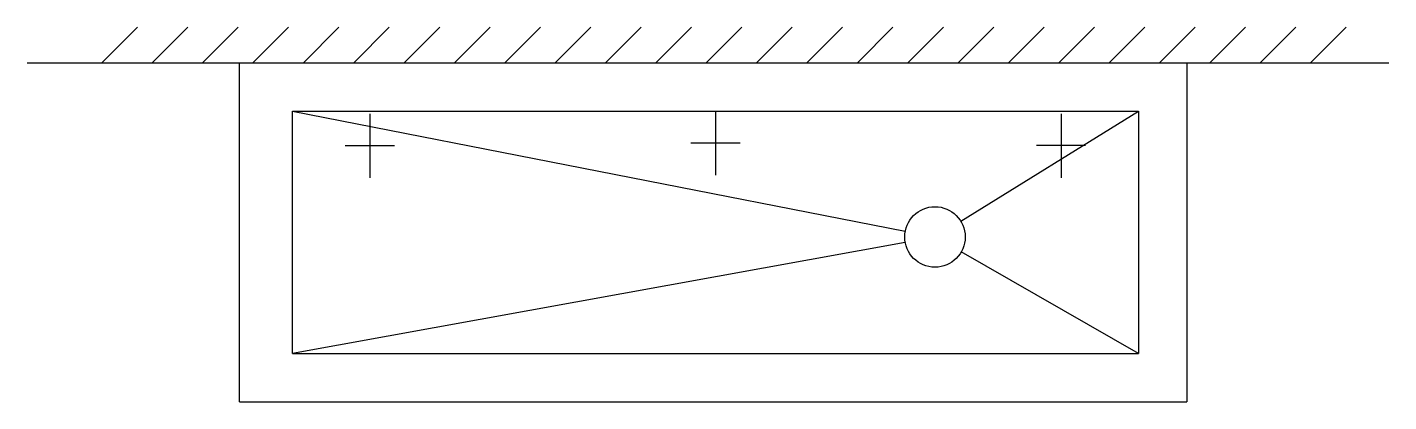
# Model space of a CAD drawing. Header units: metres. Extents: x 43851 to 46414, y -133107 to -132403.
import ezdxf

# ---------------------------------------------------------------- set-up
doc = ezdxf.new("R2010")
doc.units = ezdxf.units.M
doc.layers.add('DET1', color=1, linetype='Continuous')
doc.layers.add('R', color=3, linetype='Continuous')

msp = doc.modelspace()

# ---------------------------------------------------------------- linework, layer by layer
at = {"layer": 'DET1'}
for p, q in [((43991.04, -132469.88), (44058.09, -132402.83)), ((44085.86, -132469.88), (44152.91, -132402.83)), ((44180.68, -132469.88), (44247.73, -132402.83)), ((44275.5, -132469.88), (44342.54, -132402.83)), ((44370.32, -132469.88), (44437.36, -132402.83)), ((44465.14, -132469.88), (44532.18, -132402.83)), ((44559.95, -132469.88), (44627, -132402.83)), ((44654.77, -132469.88), (44721.82, -132402.83)), ((44749.59, -132469.88), (44816.64, -132402.83)), ((44844.41, -132469.88), (44911.46, -132402.83)), ((44939.23, -132469.88), (45006.28, -132402.83)), ((45034.05, -132469.88), (45101.09, -132402.83)), ((45128.87, -132469.88), (45195.91, -132402.83)), ((45223.68, -132469.88), (45290.73, -132402.83)), ((45318.5, -132469.88), (45385.55, -132402.83)), ((45413.32, -132469.88), (45480.37, -132402.83)), ((45508.14, -132469.88), (45575.19, -132402.83)), ((45602.96, -132469.88), (45670.01, -132402.83)), ((45697.78, -132469.88), (45764.82, -132402.83)), ((45792.6, -132469.88), (45859.64, -132402.83)), ((45887.41, -132469.88), (45954.46, -132402.83)), ((45982.23, -132469.88), (46049.28, -132402.83)), ((46077.05, -132469.88), (46144.1, -132402.83)), ((46171.87, -132469.88), (46238.92, -132402.83)), ((46266.69, -132469.88), (46333.74, -132402.83)), ((44349.93, -132560.91), (45503.56, -132786.26)), ((44495.51, -132565.88), (44495.51, -132686.01)), ((45146.12, -132560.91), (45146.12, -132681.03)), ((45607.82, -132767.29), (45942.3, -132560.91)), ((45796.72, -132565.88), (45796.72, -132686.01)), ((45099.76, -132620.36), (45192.48, -132620.36)), ((44449.15, -132625.34), (44541.87, -132625.34)), ((45843.08, -132625.34), (45750.36, -132625.34)), ((45503.42, -132807.3), (44349.93, -133016.04)), ((45942.3, -133016.04), (45608.79, -132825.4))]:
    msp.add_line(p, q, dxfattribs=at)
at = {"layer": 'R'}
for p, q in [((43850.53, -132469.88), (46413.74, -132469.88)), ((44250.36, -133107.06), (44250.36, -132469.88)), ((46033.33, -132469.88), (46033.33, -133107.06)), ((44349.93, -132560.91), (45942.3, -132560.91)), ((44349.93, -133016.04), (44349.93, -132560.91)), ((45942.3, -132560.91), (45942.3, -133016.04)), ((44349.93, -133016.04), (45942.3, -133016.04)), ((44250.36, -133107.06), (46033.33, -133107.06))]:
    msp.add_line(p, q, dxfattribs=at)
msp.add_circle((45559.4, -132797.17), 56.89, dxfattribs=at)

doc.saveas('drawing.dxf')
